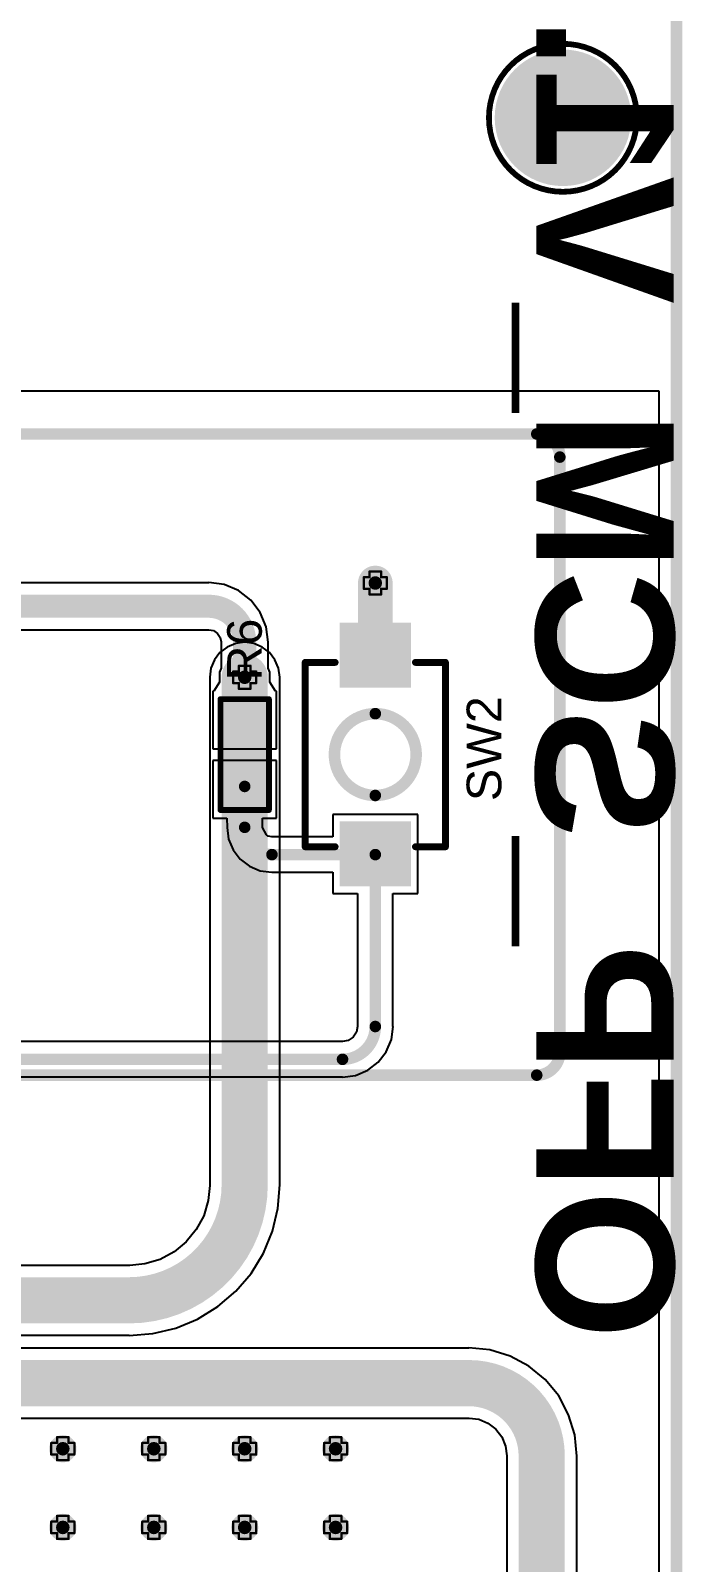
# Model space of a CAD drawing. Header units: inches. Extents: x -0.1 to 10.2, y 0 to 6.5.
# Drawn here: x 4.165 to 4.729, y 2.982 to 4.308 of the extents above; entities that cross this region are included whole.
import ezdxf

# ---------------------------------------------------------------- set-up
doc = ezdxf.new("R2010")
doc.units = ezdxf.units.IN
doc.header["$MEASUREMENT"] = 0
for name, color, linetype in [('Board Outline', 216, 'Continuous'), ('Bottom Layer', 5, 'Continuous'), ('Bottom Overlay', 54, 'Continuous'), ('Bottom Solder', 6, 'Continuous'), ('Drill Drawing', 1, 'Continuous'), ('Pad Holes', 156, 'Continuous'), ('Top Layer', 1, 'Continuous'), ('Top Overlay', 2, 'Continuous'), ('Top Paste', 8, 'Continuous'), ('Top Solder', 216, 'Continuous'), ('Via Holes', 16, 'Continuous')]:
    doc.layers.add(name, color=color, linetype=linetype)
doc.styles.add('Arial', font='', dxfattribs={"height": 0.2})
doc.styles.add('Arial_Bold', font='', dxfattribs={"height": 0.2})
doc.styles.get('Arial').set_extended_font_data('Arial')
doc.styles.get('Arial_Bold').set_extended_font_data('Arial', bold=True)

# ---------------------------------------------------------------- blocks, each defined once
blk = doc.blocks.new('TS_1088_AR02016_20')
at = {"layer": 'Top Layer'}
for points in [[(-0.1102, 0.0268), (-0.0618, 0.0268), (-0.0618, -0.0268), (-0.1102, -0.0268)], [(0.0618, 0.0268), (0.1102, 0.0268), (0.1102, -0.0268), (0.0618, -0.0268)]]:
    blk.add_hatch(color=1, dxfattribs=at).paths.add_polyline_path(points)
at = {"layer": 'Top Paste'}
for points in [[(-0.1102, 0.0268), (-0.0618, 0.0268), (-0.0618, -0.0268), (-0.1102, -0.0268)], [(0.0618, 0.0268), (0.1102, 0.0268), (0.1102, -0.0268), (0.0618, -0.0268)]]:
    blk.add_hatch(color=8, dxfattribs=at).paths.add_polyline_path(points)
at = {"layer": 'Top Solder'}
for points in [[(-0.1142, 0.0308), (-0.0578, 0.0308), (-0.0578, -0.0308), (-0.1142, -0.0308)], [(0.0578, 0.0308), (0.1142, 0.0308), (0.1142, -0.0308), (0.0578, -0.0308)]]:
    blk.add_hatch(color=216, dxfattribs=at).paths.add_polyline_path(points)
at = {"layer": 'Top Overlay', "const_width": 0.006}
for points in [[(0.0798, 0.0607), (-0.0798, 0.0607)], [(-0.0798, 0.0348), (-0.0798, 0.0607)], [(0.0798, 0.0348), (0.0798, 0.0607)], [(-0.0798, -0.0607), (-0.0798, -0.0348)], [(0.0798, -0.0607), (0.0798, -0.0348)], [(0.0798, -0.0607), (-0.0798, -0.0607)]]:
    blk.add_lwpolyline(points, dxfattribs=at)
at = {"layer": 'Top Overlay'}
for points, const_width in [([(-0.0813, 0.0607, 1), (-0.0783, 0.0607, 1)], 0.003), ([(-0.0813, 0.0607, 1), (-0.0783, 0.0607, 1)], 0.003), ([(0.0783, 0.0607, 1), (0.0813, 0.0607, 1)], 0.003), ([(0.0783, 0.0607, 1), (0.0813, 0.0607, 1)], 0.003), ([(0.0354, 0, 1), (-0.0354, 0, 1)], 0.01), ([(-0.0813, 0.0348, 1), (-0.0783, 0.0348, 1)], 0.003), ([(0.0783, 0.0348, 1), (0.0813, 0.0348, 1)], 0.003), ([(-0.0379, 0, 1), (-0.0329, 0, 1)], 0.005), ([(0.0329, 0, 1), (0.0379, 0, 1)], 0.005), ([(-0.0813, -0.0348, 1), (-0.0783, -0.0348, 1)], 0.003), ([(0.0783, -0.0348, 1), (0.0813, -0.0348, 1)], 0.003), ([(-0.0813, -0.0607, 1), (-0.0783, -0.0607, 1)], 0.003), ([(-0.0813, -0.0607, 1), (-0.0783, -0.0607, 1)], 0.003), ([(0.0783, -0.0607, 1), (0.0813, -0.0607, 1)], 0.003), ([(0.0783, -0.0607, 1), (0.0813, -0.0607, 1)], 0.003)]:
    blk.add_lwpolyline(points, format="xyb", close=True, dxfattribs=dict(at, const_width=const_width))
blk = doc.blocks.new('R___0603_41')
at = {"layer": 'Top Layer'}
for points in [[(-0.015, 0.0175), (-0.015, -0.0175), (-0.045, -0.0175), (-0.045, 0.0175)], [(0.045, 0.0175), (0.045, -0.0175), (0.015, -0.0175), (0.015, 0.0175)]]:
    blk.add_hatch(color=1, dxfattribs=at).paths.add_polyline_path(points)
at = {"layer": 'Top Paste'}
for points in [[(-0.015, 0.0175), (-0.015, -0.0175), (-0.045, -0.0175), (-0.045, 0.0175)], [(0.045, 0.0175), (0.045, -0.0175), (0.015, -0.0175), (0.015, 0.0175)]]:
    blk.add_hatch(color=8, dxfattribs=at).paths.add_polyline_path(points)
at = {"layer": 'Top Solder'}
for points in [[(-0.011, 0.0215), (-0.011, -0.0215), (-0.049, -0.0215), (-0.049, 0.0215)], [(0.049, 0.0215), (0.049, -0.0215), (0.011, -0.0215), (0.011, 0.0215)]]:
    blk.add_hatch(color=216, dxfattribs=at).paths.add_polyline_path(points)
at = {"layer": 'Top Overlay', "const_width": 0.005}
for points in [[(-0.048, 0.021), (-0.048, -0.021)], [(-0.048, 0.021), (0.048, 0.021)], [(0.048, 0.021), (0.048, -0.021)], [(-0.048, -0.021), (0.048, -0.021)]]:
    blk.add_lwpolyline(points, dxfattribs=at)
at = {"layer": 'Top Overlay', "const_width": 0.0025}
for points in [[(-0.04925, 0.021, 1), (-0.04675, 0.021, 1)], [(-0.04925, 0.021, 1), (-0.04675, 0.021, 1)], [(0.04675, 0.021, 1), (0.04925, 0.021, 1)], [(0.04675, 0.021, 1), (0.04925, 0.021, 1)], [(-0.04925, -0.021, 1), (-0.04675, -0.021, 1)], [(-0.04925, -0.021, 1), (-0.04675, -0.021, 1)], [(0.04675, -0.021, 1), (0.04925, -0.021, 1)], [(0.04675, -0.021, 1), (0.04925, -0.021, 1)]]:
    blk.add_lwpolyline(points, format="xyb", close=True, dxfattribs=at)

msp = doc.modelspace()

# ---------------------------------------------------------------- hatches: boundary and pattern name
at = {"layer": 'Bottom Layer'}
h = msp.add_hatch(color=5, dxfattribs=at)
edge = h.paths.add_edge_path()
edge.add_arc((4.4635, 3.8296), 0.0118, 0, 360)
h = msp.add_hatch(color=5, dxfattribs=at)
edge = h.paths.add_edge_path()
edge.add_arc((4.3504, 3.748), 0.0118, 0, 360)
h = msp.add_hatch(color=5, dxfattribs=at)
edge = h.paths.add_edge_path()
edge.add_arc((4.1929, 3.0802), 0.0118, 0, 360)
h = msp.add_hatch(color=5, dxfattribs=at)
edge = h.paths.add_edge_path()
edge.add_arc((4.2717, 3.0802), 0.0118, 0, 360)
h = msp.add_hatch(color=5, dxfattribs=at)
edge = h.paths.add_edge_path()
edge.add_arc((4.3504, 3.0802), 0.0118, 0, 360)
h = msp.add_hatch(color=5, dxfattribs=at)
edge = h.paths.add_edge_path()
edge.add_arc((4.4291, 3.0802), 0.0118, 0, 360)
h = msp.add_hatch(color=5, dxfattribs=at)
edge = h.paths.add_edge_path()
edge.add_arc((4.1929, 3.0121), 0.0118, 0, 360)
h = msp.add_hatch(color=5, dxfattribs=at)
edge = h.paths.add_edge_path()
edge.add_arc((4.2717, 3.0121), 0.0118, 0, 360)
h = msp.add_hatch(color=5, dxfattribs=at)
edge = h.paths.add_edge_path()
edge.add_arc((4.3504, 3.0121), 0.0118, 0, 360)
h = msp.add_hatch(color=5, dxfattribs=at)
edge = h.paths.add_edge_path()
edge.add_arc((4.4291, 3.0121), 0.0118, 0, 360)
at = {"layer": 'Bottom Solder'}
h = msp.add_hatch(color=6, dxfattribs=at)
edge = h.paths.add_edge_path()
edge.add_arc((4.626, 4.2323), 0.004, 0, 360)
at = {"layer": 'Pad Holes'}
h = msp.add_hatch(color=7, dxfattribs=at)
edge = h.paths.add_edge_path()
edge.add_arc((4.626, 4.2323), 0.0591, 0, 360)
at = {"layer": 'Top Layer'}
h = msp.add_hatch(color=1, dxfattribs=at)
edge = h.paths.add_edge_path()
edge.add_arc((4.4635, 3.8296), 0.0118, 0, 360)
h = msp.add_hatch(color=1, dxfattribs=at)
edge = h.paths.add_edge_path()
edge.add_arc((4.3504, 3.748), 0.0118, 0, 360)
h = msp.add_hatch(color=1, dxfattribs=at)
edge = h.paths.add_edge_path()
edge.add_arc((4.1929, 3.0802), 0.0118, 0, 360)
h = msp.add_hatch(color=1, dxfattribs=at)
edge = h.paths.add_edge_path()
edge.add_arc((4.2717, 3.0802), 0.0118, 0, 360)
h = msp.add_hatch(color=1, dxfattribs=at)
edge = h.paths.add_edge_path()
edge.add_arc((4.3504, 3.0802), 0.0118, 0, 360)
h = msp.add_hatch(color=1, dxfattribs=at)
edge = h.paths.add_edge_path()
edge.add_arc((4.4291, 3.0802), 0.0118, 0, 360)
h = msp.add_hatch(color=1, dxfattribs=at)
edge = h.paths.add_edge_path()
edge.add_arc((4.1929, 3.0121), 0.0118, 0, 360)
h = msp.add_hatch(color=1, dxfattribs=at)
edge = h.paths.add_edge_path()
edge.add_arc((4.2717, 3.0121), 0.0118, 0, 360)
h = msp.add_hatch(color=1, dxfattribs=at)
edge = h.paths.add_edge_path()
edge.add_arc((4.3504, 3.0121), 0.0118, 0, 360)
h = msp.add_hatch(color=1, dxfattribs=at)
edge = h.paths.add_edge_path()
edge.add_arc((4.4291, 3.0121), 0.0118, 0, 360)
at = {"layer": 'Top Solder'}
h = msp.add_hatch(color=216, dxfattribs=at)
edge = h.paths.add_edge_path()
edge.add_arc((4.626, 4.2323), 0.004, 0, 360)
at = {"layer": 'Via Holes'}
h = msp.add_hatch(color=7, dxfattribs=at)
edge = h.paths.add_edge_path()
edge.add_arc((4.4635, 3.8296), 0.00591, 0, 360)
h = msp.add_hatch(color=7, dxfattribs=at)
edge = h.paths.add_edge_path()
edge.add_arc((4.3504, 3.748), 0.00591, 0, 360)
h = msp.add_hatch(color=7, dxfattribs=at)
edge = h.paths.add_edge_path()
edge.add_arc((4.1929, 3.0802), 0.00591, 0, 360)
h = msp.add_hatch(color=7, dxfattribs=at)
edge = h.paths.add_edge_path()
edge.add_arc((4.2717, 3.0802), 0.00591, 0, 360)
h = msp.add_hatch(color=7, dxfattribs=at)
edge = h.paths.add_edge_path()
edge.add_arc((4.3504, 3.0802), 0.00591, 0, 360)
h = msp.add_hatch(color=7, dxfattribs=at)
edge = h.paths.add_edge_path()
edge.add_arc((4.4291, 3.0802), 0.00591, 0, 360)
h = msp.add_hatch(color=7, dxfattribs=at)
edge = h.paths.add_edge_path()
edge.add_arc((4.1929, 3.0121), 0.00591, 0, 360)
h = msp.add_hatch(color=7, dxfattribs=at)
edge = h.paths.add_edge_path()
edge.add_arc((4.2717, 3.0121), 0.00591, 0, 360)
h = msp.add_hatch(color=7, dxfattribs=at)
edge = h.paths.add_edge_path()
edge.add_arc((4.3504, 3.0121), 0.00591, 0, 360)
h = msp.add_hatch(color=7, dxfattribs=at)
edge = h.paths.add_edge_path()
edge.add_arc((4.4291, 3.0121), 0.00591, 0, 360)

# ---------------------------------------------------------------- linework, layer by layer
at = {"layer": 'Board Outline', "const_width": 0.01}
msp.add_lwpolyline([(4.7244, 0), (4.7244, 4.3307)], dxfattribs=at)
at = {"layer": 'Bottom Layer'}
for p, q in [((3.1739, 3.9961), (4.7091, 3.9961)), ((4.7091, 3.9961), (4.7091, 2.7444)), ((4.329, 3.7694), (4.3242, 3.7632)), ((4.3353, 3.7742), (4.329, 3.7694)), ((4.3426, 3.7773), (4.3353, 3.7742)), ((4.3504, 3.7783), (4.3426, 3.7773)), ((4.3582, 3.7773), (4.3504, 3.7783)), ((4.3655, 3.7742), (4.3582, 3.7773)), ((4.3718, 3.7694), (4.3655, 3.7742)), ((4.3766, 3.7632), (4.3718, 3.7694)), ((4.3212, 3.7559), (4.3201, 3.748)), ((4.3242, 3.7632), (4.3212, 3.7559)), ((4.3796, 3.7559), (4.3766, 3.7632)), ((4.3807, 3.748), (4.3796, 3.7559)), ((4.3201, 3.748), (4.3201, 3.3087)), ((4.3807, 3.3087), (4.3807, 3.748)), ((4.3202, 3.3082), (4.3189, 3.295)), ((4.3201, 3.3087), (4.3202, 3.3082)), ((4.3792, 3.2883), (4.3808, 3.3087)), ((4.3808, 3.3087), (4.3807, 3.3087)), ((4.3189, 3.295), (4.3149, 3.2819)), ((4.3744, 3.2684), (4.3792, 3.2883)), ((4.3149, 3.2819), (4.3085, 3.2699)), ((4.3085, 3.2699), (4.2998, 3.2593)), ((4.3666, 3.2495), (4.3744, 3.2684)), ((4.2892, 3.2506), (4.2771, 3.2441)), ((4.2998, 3.2593), (4.2892, 3.2506)), ((4.3559, 3.232), (4.3666, 3.2495)), ((4.2504, 3.2389), (2.9763, 3.2389)), ((4.2508, 3.2389), (4.2504, 3.2389)), ((4.264, 3.2402), (4.2508, 3.2389)), ((4.2771, 3.2441), (4.264, 3.2402)), ((4.3426, 3.2165), (4.3559, 3.232)), ((4.327, 3.2032), (4.3426, 3.2165)), ((4.3096, 3.1925), (4.327, 3.2032)), ((4.2708, 3.1799), (4.2907, 3.1846)), ((4.2907, 3.1846), (4.3096, 3.1925)), ((2.9763, 3.1784), (4.2504, 3.1784)), ((4.2504, 3.1783), (4.2708, 3.1799)), ((4.2504, 3.1784), (4.2504, 3.1783)), ((4.5446, 3.1673), (1.1592, 3.1673)), ((4.5628, 3.1657), (4.5446, 3.1675)), ((4.5446, 3.1675), (4.5446, 3.1673)), ((4.5803, 3.1603), (4.5628, 3.1657)), ((4.5965, 3.1517), (4.5803, 3.1603)), ((4.6107, 3.1401), (4.5965, 3.1517)), ((4.6223, 3.1259), (4.6107, 3.1401)), ((4.6309, 3.1097), (4.6223, 3.1259)), ((1.1592, 3.1067), (4.5446, 3.1067)), ((4.5446, 3.1067), (4.5447, 3.1068)), ((4.5447, 3.1068), (4.5531, 3.1057)), ((4.5531, 3.1057), (4.561, 3.1024)), ((4.6363, 3.0922), (4.6309, 3.1097)), ((4.561, 3.1024), (4.5678, 3.0972)), ((4.5678, 3.0972), (4.573, 3.0904)), ((4.573, 3.0904), (4.5763, 3.0824)), ((4.6381, 3.0739), (4.6363, 3.0922)), ((4.5763, 3.0824), (4.5774, 3.0741)), ((4.5774, 3.0741), (4.5774, 3.0739)), ((4.5774, 3.0739), (4.5774, 2.9331)), ((4.6379, 2.9331), (4.6379, 3.0739)), ((4.6379, 3.0739), (4.6381, 3.0739))]:
    msp.add_line(p, q, dxfattribs=at)
at = {"layer": 'Bottom Layer', "const_width": 0.04}
for points in [[(4.3504, 3.3087), (4.3504, 3.748)], [(4.0064, 3.2087), (4.2504, 3.2087)], [(1.1592, 3.137), (4.5446, 3.137)], [(4.6076, 2.9331), (4.6076, 3.0739)]]:
    msp.add_lwpolyline(points, dxfattribs=at)
at = {"layer": 'Bottom Layer', "const_width": 0.02}
for points in [[(4.3404, 3.748, 1), (4.3604, 3.748, 1)], [(4.3404, 3.3087, 1), (4.3604, 3.3087, 1)], [(4.3404, 3.3087, 1), (4.3604, 3.3087, 1)], [(4.2404, 3.2087, 1), (4.2604, 3.2087, 1)], [(4.2404, 3.2087, 1), (4.2604, 3.2087, 1)], [(4.5346, 3.137, 1), (4.5546, 3.137, 1)], [(4.5346, 3.137, 1), (4.5546, 3.137, 1)], [(4.5976, 3.0739, 1), (4.6176, 3.0739, 1)], [(4.5976, 3.0739, 1), (4.6176, 3.0739, 1)]]:
    msp.add_lwpolyline(points, format="xyb", close=True, dxfattribs=at)
at = {"layer": 'Bottom Layer', "const_width": 0.04}
for points in [[(4.3504, 3.3087, -0.414214), (4.2504, 3.2087)], [(4.5446, 3.137, -0.414214), (4.6076, 3.0739)]]:
    msp.add_lwpolyline(points, format="xyb", dxfattribs=at)
at = {"layer": 'Drill Drawing', "const_width": 0.002}
for points in [[(4.616, 4.2423), (4.626, 4.2373)], [(4.616, 4.2423), (4.621, 4.2323)], [(4.626, 4.2373), (4.636, 4.2423)], [(4.631, 4.2323), (4.636, 4.2423)], [(4.616, 4.2223), (4.621, 4.2323)], [(4.631, 4.2323), (4.636, 4.2223)], [(4.616, 4.2223), (4.626, 4.2273)], [(4.626, 4.2273), (4.636, 4.2223)], [(4.4535, 3.8246), (4.4535, 3.8346)], [(4.4535, 3.8346), (4.4585, 3.8346)], [(4.4585, 3.8346), (4.4585, 3.8396)], [(4.4585, 3.8396), (4.4685, 3.8396)], [(4.4685, 3.8346), (4.4685, 3.8396)], [(4.4685, 3.8346), (4.4735, 3.8346)], [(4.4735, 3.8246), (4.4735, 3.8346)], [(4.4535, 3.8246), (4.4585, 3.8246)], [(4.4585, 3.8196), (4.4585, 3.8246)], [(4.4585, 3.8196), (4.4685, 3.8196)], [(4.4685, 3.8246), (4.4735, 3.8246)], [(4.4685, 3.8196), (4.4685, 3.8246)], [(4.3404, 3.743), (4.3404, 3.753)], [(4.3404, 3.753), (4.3454, 3.753)], [(4.3454, 3.753), (4.3454, 3.758)], [(4.3454, 3.758), (4.3554, 3.758)], [(4.3554, 3.753), (4.3554, 3.758)], [(4.3554, 3.753), (4.3604, 3.753)], [(4.3604, 3.743), (4.3604, 3.753)], [(4.3404, 3.743), (4.3454, 3.743)], [(4.3454, 3.738), (4.3454, 3.743)], [(4.3554, 3.743), (4.3604, 3.743)], [(4.3554, 3.738), (4.3554, 3.743)], [(4.3454, 3.738), (4.3554, 3.738)], [(4.1879, 3.0852), (4.1879, 3.0902)], [(4.1879, 3.0902), (4.1979, 3.0902)], [(4.1979, 3.0852), (4.1979, 3.0902)], [(4.2667, 3.0852), (4.2667, 3.0902)], [(4.2667, 3.0902), (4.2767, 3.0902)], [(4.2767, 3.0852), (4.2767, 3.0902)], [(4.3454, 3.0852), (4.3454, 3.0902)], [(4.3454, 3.0902), (4.3554, 3.0902)], [(4.3554, 3.0852), (4.3554, 3.0902)], [(4.4241, 3.0852), (4.4241, 3.0902)], [(4.4241, 3.0902), (4.4341, 3.0902)], [(4.4341, 3.0852), (4.4341, 3.0902)], [(4.1829, 3.0752), (4.1829, 3.0852)], [(4.1829, 3.0852), (4.1879, 3.0852)], [(4.1829, 3.0752), (4.1879, 3.0752)], [(4.1879, 3.0702), (4.1879, 3.0752)], [(4.1979, 3.0852), (4.2029, 3.0852)], [(4.1979, 3.0752), (4.2029, 3.0752)], [(4.1979, 3.0702), (4.1979, 3.0752)], [(4.2029, 3.0752), (4.2029, 3.0852)], [(4.2617, 3.0752), (4.2617, 3.0852)], [(4.2617, 3.0852), (4.2667, 3.0852)], [(4.2617, 3.0752), (4.2667, 3.0752)], [(4.2667, 3.0702), (4.2667, 3.0752)], [(4.2767, 3.0852), (4.2817, 3.0852)], [(4.2767, 3.0752), (4.2817, 3.0752)], [(4.2767, 3.0702), (4.2767, 3.0752)], [(4.2817, 3.0752), (4.2817, 3.0852)], [(4.3404, 3.0752), (4.3404, 3.0852)], [(4.3404, 3.0852), (4.3454, 3.0852)], [(4.3404, 3.0752), (4.3454, 3.0752)], [(4.3454, 3.0702), (4.3454, 3.0752)], [(4.3554, 3.0852), (4.3604, 3.0852)], [(4.3554, 3.0752), (4.3604, 3.0752)], [(4.3554, 3.0702), (4.3554, 3.0752)], [(4.3604, 3.0752), (4.3604, 3.0852)], [(4.4191, 3.0752), (4.4191, 3.0852)], [(4.4191, 3.0852), (4.4241, 3.0852)], [(4.4191, 3.0752), (4.4241, 3.0752)], [(4.4241, 3.0702), (4.4241, 3.0752)], [(4.4341, 3.0852), (4.4391, 3.0852)], [(4.4341, 3.0752), (4.4391, 3.0752)], [(4.4341, 3.0702), (4.4341, 3.0752)], [(4.4391, 3.0752), (4.4391, 3.0852)], [(4.1879, 3.0702), (4.1979, 3.0702)], [(4.2667, 3.0702), (4.2767, 3.0702)], [(4.3454, 3.0702), (4.3554, 3.0702)], [(4.4241, 3.0702), (4.4341, 3.0702)], [(4.1879, 3.0171), (4.1879, 3.0221)], [(4.1879, 3.0221), (4.1979, 3.0221)], [(4.1979, 3.0171), (4.1979, 3.0221)], [(4.2667, 3.0171), (4.2667, 3.0221)], [(4.2667, 3.0221), (4.2767, 3.0221)], [(4.2767, 3.0171), (4.2767, 3.0221)], [(4.3454, 3.0171), (4.3454, 3.0221)], [(4.3454, 3.0221), (4.3554, 3.0221)], [(4.3554, 3.0171), (4.3554, 3.0221)], [(4.4241, 3.0171), (4.4241, 3.0221)], [(4.4241, 3.0221), (4.4341, 3.0221)], [(4.4341, 3.0171), (4.4341, 3.0221)], [(4.1829, 3.0071), (4.1829, 3.0171)], [(4.1829, 3.0171), (4.1879, 3.0171)], [(4.1979, 3.0171), (4.2029, 3.0171)], [(4.2029, 3.0071), (4.2029, 3.0171)], [(4.2617, 3.0071), (4.2617, 3.0171)], [(4.2617, 3.0171), (4.2667, 3.0171)], [(4.2767, 3.0171), (4.2817, 3.0171)], [(4.2817, 3.0071), (4.2817, 3.0171)], [(4.3404, 3.0071), (4.3404, 3.0171)], [(4.3404, 3.0171), (4.3454, 3.0171)], [(4.3554, 3.0171), (4.3604, 3.0171)], [(4.3604, 3.0071), (4.3604, 3.0171)], [(4.4191, 3.0071), (4.4191, 3.0171)], [(4.4191, 3.0171), (4.4241, 3.0171)], [(4.4341, 3.0171), (4.4391, 3.0171)], [(4.4391, 3.0071), (4.4391, 3.0171)], [(4.1829, 3.0071), (4.1879, 3.0071)], [(4.1879, 3.0021), (4.1879, 3.0071)], [(4.1879, 3.0021), (4.1979, 3.0021)], [(4.1979, 3.0071), (4.2029, 3.0071)], [(4.1979, 3.0021), (4.1979, 3.0071)], [(4.2617, 3.0071), (4.2667, 3.0071)], [(4.2667, 3.0021), (4.2667, 3.0071)], [(4.2667, 3.0021), (4.2767, 3.0021)], [(4.2767, 3.0071), (4.2817, 3.0071)], [(4.2767, 3.0021), (4.2767, 3.0071)], [(4.3404, 3.0071), (4.3454, 3.0071)], [(4.3454, 3.0021), (4.3454, 3.0071)], [(4.3454, 3.0021), (4.3554, 3.0021)], [(4.3554, 3.0071), (4.3604, 3.0071)], [(4.3554, 3.0021), (4.3554, 3.0071)], [(4.4191, 3.0071), (4.4241, 3.0071)], [(4.4241, 3.0021), (4.4241, 3.0071)], [(4.4241, 3.0021), (4.4341, 3.0021)], [(4.4341, 3.0071), (4.4391, 3.0071)], [(4.4341, 3.0021), (4.4341, 3.0071)]]:
    msp.add_lwpolyline(points, dxfattribs=at)
at = {"layer": 'Drill Drawing', "const_width": 0.001}
for points in [[(4.6155, 4.2423, 1), (4.6165, 4.2423, 1)], [(4.6155, 4.2423, 1), (4.6165, 4.2423, 1)], [(4.6355, 4.2423, 1), (4.6365, 4.2423, 1)], [(4.6355, 4.2423, 1), (4.6365, 4.2423, 1)], [(4.6205, 4.2323, 1), (4.6215, 4.2323, 1)], [(4.6205, 4.2323, 1), (4.6215, 4.2323, 1)], [(4.6255, 4.2373, 1), (4.6265, 4.2373, 1)], [(4.6255, 4.2373, 1), (4.6265, 4.2373, 1)], [(4.6305, 4.2323, 1), (4.6315, 4.2323, 1)], [(4.6305, 4.2323, 1), (4.6315, 4.2323, 1)], [(4.6155, 4.2223, 1), (4.6165, 4.2223, 1)], [(4.6155, 4.2223, 1), (4.6165, 4.2223, 1)], [(4.6255, 4.2273, 1), (4.6265, 4.2273, 1)], [(4.6255, 4.2273, 1), (4.6265, 4.2273, 1)], [(4.6355, 4.2223, 1), (4.6365, 4.2223, 1)], [(4.6355, 4.2223, 1), (4.6365, 4.2223, 1)], [(4.453, 3.8346, 1), (4.454, 3.8346, 1)], [(4.453, 3.8346, 1), (4.454, 3.8346, 1)], [(4.458, 3.8396, 1), (4.459, 3.8396, 1)], [(4.458, 3.8396, 1), (4.459, 3.8396, 1)], [(4.458, 3.8346, 1), (4.459, 3.8346, 1)], [(4.458, 3.8346, 1), (4.459, 3.8346, 1)], [(4.468, 3.8396, 1), (4.469, 3.8396, 1)], [(4.468, 3.8396, 1), (4.469, 3.8396, 1)], [(4.468, 3.8346, 1), (4.469, 3.8346, 1)], [(4.468, 3.8346, 1), (4.469, 3.8346, 1)], [(4.473, 3.8346, 1), (4.474, 3.8346, 1)], [(4.473, 3.8346, 1), (4.474, 3.8346, 1)], [(4.453, 3.8246, 1), (4.454, 3.8246, 1)], [(4.453, 3.8246, 1), (4.454, 3.8246, 1)], [(4.458, 3.8246, 1), (4.459, 3.8246, 1)], [(4.458, 3.8246, 1), (4.459, 3.8246, 1)], [(4.458, 3.8196, 1), (4.459, 3.8196, 1)], [(4.458, 3.8196, 1), (4.459, 3.8196, 1)], [(4.468, 3.8246, 1), (4.469, 3.8246, 1)], [(4.468, 3.8246, 1), (4.469, 3.8246, 1)], [(4.468, 3.8196, 1), (4.469, 3.8196, 1)], [(4.468, 3.8196, 1), (4.469, 3.8196, 1)], [(4.473, 3.8246, 1), (4.474, 3.8246, 1)], [(4.473, 3.8246, 1), (4.474, 3.8246, 1)], [(4.3399, 3.753, 1), (4.3409, 3.753, 1)], [(4.3399, 3.753, 1), (4.3409, 3.753, 1)], [(4.3449, 3.758, 1), (4.3459, 3.758, 1)], [(4.3449, 3.758, 1), (4.3459, 3.758, 1)], [(4.3449, 3.753, 1), (4.3459, 3.753, 1)], [(4.3449, 3.753, 1), (4.3459, 3.753, 1)], [(4.3549, 3.758, 1), (4.3559, 3.758, 1)], [(4.3549, 3.758, 1), (4.3559, 3.758, 1)], [(4.3549, 3.753, 1), (4.3559, 3.753, 1)], [(4.3549, 3.753, 1), (4.3559, 3.753, 1)], [(4.3599, 3.753, 1), (4.3609, 3.753, 1)], [(4.3599, 3.753, 1), (4.3609, 3.753, 1)], [(4.3399, 3.743, 1), (4.3409, 3.743, 1)], [(4.3399, 3.743, 1), (4.3409, 3.743, 1)], [(4.3449, 3.743, 1), (4.3459, 3.743, 1)], [(4.3449, 3.743, 1), (4.3459, 3.743, 1)], [(4.3549, 3.743, 1), (4.3559, 3.743, 1)], [(4.3549, 3.743, 1), (4.3559, 3.743, 1)], [(4.3599, 3.743, 1), (4.3609, 3.743, 1)], [(4.3599, 3.743, 1), (4.3609, 3.743, 1)], [(4.3449, 3.738, 1), (4.3459, 3.738, 1)], [(4.3449, 3.738, 1), (4.3459, 3.738, 1)], [(4.3549, 3.738, 1), (4.3559, 3.738, 1)], [(4.3549, 3.738, 1), (4.3559, 3.738, 1)], [(4.1874, 3.0902, 1), (4.1884, 3.0902, 1)], [(4.1874, 3.0902, 1), (4.1884, 3.0902, 1)], [(4.1974, 3.0902, 1), (4.1984, 3.0902, 1)], [(4.1974, 3.0902, 1), (4.1984, 3.0902, 1)], [(4.2662, 3.0902, 1), (4.2672, 3.0902, 1)], [(4.2662, 3.0902, 1), (4.2672, 3.0902, 1)], [(4.2762, 3.0902, 1), (4.2772, 3.0902, 1)], [(4.2762, 3.0902, 1), (4.2772, 3.0902, 1)], [(4.3449, 3.0902, 1), (4.3459, 3.0902, 1)], [(4.3449, 3.0902, 1), (4.3459, 3.0902, 1)], [(4.3549, 3.0902, 1), (4.3559, 3.0902, 1)], [(4.3549, 3.0902, 1), (4.3559, 3.0902, 1)], [(4.4236, 3.0902, 1), (4.4246, 3.0902, 1)], [(4.4236, 3.0902, 1), (4.4246, 3.0902, 1)], [(4.4336, 3.0902, 1), (4.4346, 3.0902, 1)], [(4.4336, 3.0902, 1), (4.4346, 3.0902, 1)], [(4.1824, 3.0852, 1), (4.1834, 3.0852, 1)], [(4.1824, 3.0852, 1), (4.1834, 3.0852, 1)], [(4.1824, 3.0752, 1), (4.1834, 3.0752, 1)], [(4.1824, 3.0752, 1), (4.1834, 3.0752, 1)], [(4.1874, 3.0852, 1), (4.1884, 3.0852, 1)], [(4.1874, 3.0852, 1), (4.1884, 3.0852, 1)], [(4.1874, 3.0752, 1), (4.1884, 3.0752, 1)], [(4.1874, 3.0752, 1), (4.1884, 3.0752, 1)], [(4.1974, 3.0852, 1), (4.1984, 3.0852, 1)], [(4.1974, 3.0852, 1), (4.1984, 3.0852, 1)], [(4.1974, 3.0752, 1), (4.1984, 3.0752, 1)], [(4.1974, 3.0752, 1), (4.1984, 3.0752, 1)], [(4.2024, 3.0852, 1), (4.2034, 3.0852, 1)], [(4.2024, 3.0852, 1), (4.2034, 3.0852, 1)], [(4.2024, 3.0752, 1), (4.2034, 3.0752, 1)], [(4.2024, 3.0752, 1), (4.2034, 3.0752, 1)], [(4.2612, 3.0852, 1), (4.2622, 3.0852, 1)], [(4.2612, 3.0852, 1), (4.2622, 3.0852, 1)], [(4.2612, 3.0752, 1), (4.2622, 3.0752, 1)], [(4.2612, 3.0752, 1), (4.2622, 3.0752, 1)], [(4.2662, 3.0852, 1), (4.2672, 3.0852, 1)], [(4.2662, 3.0852, 1), (4.2672, 3.0852, 1)], [(4.2662, 3.0752, 1), (4.2672, 3.0752, 1)], [(4.2662, 3.0752, 1), (4.2672, 3.0752, 1)], [(4.2762, 3.0852, 1), (4.2772, 3.0852, 1)], [(4.2762, 3.0852, 1), (4.2772, 3.0852, 1)], [(4.2762, 3.0752, 1), (4.2772, 3.0752, 1)], [(4.2762, 3.0752, 1), (4.2772, 3.0752, 1)], [(4.2812, 3.0852, 1), (4.2822, 3.0852, 1)], [(4.2812, 3.0852, 1), (4.2822, 3.0852, 1)], [(4.2812, 3.0752, 1), (4.2822, 3.0752, 1)], [(4.2812, 3.0752, 1), (4.2822, 3.0752, 1)], [(4.3399, 3.0852, 1), (4.3409, 3.0852, 1)], [(4.3399, 3.0852, 1), (4.3409, 3.0852, 1)], [(4.3399, 3.0752, 1), (4.3409, 3.0752, 1)], [(4.3399, 3.0752, 1), (4.3409, 3.0752, 1)], [(4.3449, 3.0852, 1), (4.3459, 3.0852, 1)], [(4.3449, 3.0852, 1), (4.3459, 3.0852, 1)], [(4.3449, 3.0752, 1), (4.3459, 3.0752, 1)], [(4.3449, 3.0752, 1), (4.3459, 3.0752, 1)], [(4.3549, 3.0852, 1), (4.3559, 3.0852, 1)], [(4.3549, 3.0852, 1), (4.3559, 3.0852, 1)], [(4.3549, 3.0752, 1), (4.3559, 3.0752, 1)], [(4.3549, 3.0752, 1), (4.3559, 3.0752, 1)], [(4.3599, 3.0852, 1), (4.3609, 3.0852, 1)], [(4.3599, 3.0852, 1), (4.3609, 3.0852, 1)], [(4.3599, 3.0752, 1), (4.3609, 3.0752, 1)], [(4.3599, 3.0752, 1), (4.3609, 3.0752, 1)], [(4.4186, 3.0852, 1), (4.4196, 3.0852, 1)], [(4.4186, 3.0852, 1), (4.4196, 3.0852, 1)], [(4.4186, 3.0752, 1), (4.4196, 3.0752, 1)], [(4.4186, 3.0752, 1), (4.4196, 3.0752, 1)], [(4.4236, 3.0852, 1), (4.4246, 3.0852, 1)], [(4.4236, 3.0852, 1), (4.4246, 3.0852, 1)], [(4.4236, 3.0752, 1), (4.4246, 3.0752, 1)], [(4.4236, 3.0752, 1), (4.4246, 3.0752, 1)], [(4.4336, 3.0852, 1), (4.4346, 3.0852, 1)], [(4.4336, 3.0852, 1), (4.4346, 3.0852, 1)], [(4.4336, 3.0752, 1), (4.4346, 3.0752, 1)], [(4.4336, 3.0752, 1), (4.4346, 3.0752, 1)], [(4.4386, 3.0852, 1), (4.4396, 3.0852, 1)], [(4.4386, 3.0852, 1), (4.4396, 3.0852, 1)], [(4.4386, 3.0752, 1), (4.4396, 3.0752, 1)], [(4.4386, 3.0752, 1), (4.4396, 3.0752, 1)], [(4.1874, 3.0702, 1), (4.1884, 3.0702, 1)], [(4.1874, 3.0702, 1), (4.1884, 3.0702, 1)], [(4.1974, 3.0702, 1), (4.1984, 3.0702, 1)], [(4.1974, 3.0702, 1), (4.1984, 3.0702, 1)], [(4.2662, 3.0702, 1), (4.2672, 3.0702, 1)], [(4.2662, 3.0702, 1), (4.2672, 3.0702, 1)], [(4.2762, 3.0702, 1), (4.2772, 3.0702, 1)], [(4.2762, 3.0702, 1), (4.2772, 3.0702, 1)], [(4.3449, 3.0702, 1), (4.3459, 3.0702, 1)], [(4.3449, 3.0702, 1), (4.3459, 3.0702, 1)], [(4.3549, 3.0702, 1), (4.3559, 3.0702, 1)], [(4.3549, 3.0702, 1), (4.3559, 3.0702, 1)], [(4.4236, 3.0702, 1), (4.4246, 3.0702, 1)], [(4.4236, 3.0702, 1), (4.4246, 3.0702, 1)], [(4.4336, 3.0702, 1), (4.4346, 3.0702, 1)], [(4.4336, 3.0702, 1), (4.4346, 3.0702, 1)], [(4.1874, 3.0221, 1), (4.1884, 3.0221, 1)], [(4.1874, 3.0221, 1), (4.1884, 3.0221, 1)], [(4.1974, 3.0221, 1), (4.1984, 3.0221, 1)], [(4.1974, 3.0221, 1), (4.1984, 3.0221, 1)], [(4.2662, 3.0221, 1), (4.2672, 3.0221, 1)], [(4.2662, 3.0221, 1), (4.2672, 3.0221, 1)], [(4.2762, 3.0221, 1), (4.2772, 3.0221, 1)], [(4.2762, 3.0221, 1), (4.2772, 3.0221, 1)], [(4.3449, 3.0221, 1), (4.3459, 3.0221, 1)], [(4.3449, 3.0221, 1), (4.3459, 3.0221, 1)], [(4.3549, 3.0221, 1), (4.3559, 3.0221, 1)], [(4.3549, 3.0221, 1), (4.3559, 3.0221, 1)], [(4.4236, 3.0221, 1), (4.4246, 3.0221, 1)], [(4.4236, 3.0221, 1), (4.4246, 3.0221, 1)], [(4.4336, 3.0221, 1), (4.4346, 3.0221, 1)], [(4.4336, 3.0221, 1), (4.4346, 3.0221, 1)], [(4.1824, 3.0171, 1), (4.1834, 3.0171, 1)], [(4.1824, 3.0171, 1), (4.1834, 3.0171, 1)], [(4.1874, 3.0171, 1), (4.1884, 3.0171, 1)], [(4.1874, 3.0171, 1), (4.1884, 3.0171, 1)], [(4.1974, 3.0171, 1), (4.1984, 3.0171, 1)], [(4.1974, 3.0171, 1), (4.1984, 3.0171, 1)], [(4.2024, 3.0171, 1), (4.2034, 3.0171, 1)], [(4.2024, 3.0171, 1), (4.2034, 3.0171, 1)], [(4.2612, 3.0171, 1), (4.2622, 3.0171, 1)], [(4.2612, 3.0171, 1), (4.2622, 3.0171, 1)], [(4.2662, 3.0171, 1), (4.2672, 3.0171, 1)], [(4.2662, 3.0171, 1), (4.2672, 3.0171, 1)], [(4.2762, 3.0171, 1), (4.2772, 3.0171, 1)], [(4.2762, 3.0171, 1), (4.2772, 3.0171, 1)], [(4.2812, 3.0171, 1), (4.2822, 3.0171, 1)], [(4.2812, 3.0171, 1), (4.2822, 3.0171, 1)], [(4.3399, 3.0171, 1), (4.3409, 3.0171, 1)], [(4.3399, 3.0171, 1), (4.3409, 3.0171, 1)], [(4.3449, 3.0171, 1), (4.3459, 3.0171, 1)], [(4.3449, 3.0171, 1), (4.3459, 3.0171, 1)], [(4.3549, 3.0171, 1), (4.3559, 3.0171, 1)], [(4.3549, 3.0171, 1), (4.3559, 3.0171, 1)], [(4.3599, 3.0171, 1), (4.3609, 3.0171, 1)], [(4.3599, 3.0171, 1), (4.3609, 3.0171, 1)], [(4.4186, 3.0171, 1), (4.4196, 3.0171, 1)], [(4.4186, 3.0171, 1), (4.4196, 3.0171, 1)], [(4.4236, 3.0171, 1), (4.4246, 3.0171, 1)], [(4.4236, 3.0171, 1), (4.4246, 3.0171, 1)], [(4.4336, 3.0171, 1), (4.4346, 3.0171, 1)], [(4.4336, 3.0171, 1), (4.4346, 3.0171, 1)], [(4.4386, 3.0171, 1), (4.4396, 3.0171, 1)], [(4.4386, 3.0171, 1), (4.4396, 3.0171, 1)], [(4.1824, 3.0071, 1), (4.1834, 3.0071, 1)], [(4.1824, 3.0071, 1), (4.1834, 3.0071, 1)], [(4.1874, 3.0071, 1), (4.1884, 3.0071, 1)], [(4.1874, 3.0071, 1), (4.1884, 3.0071, 1)], [(4.1874, 3.0021, 1), (4.1884, 3.0021, 1)], [(4.1874, 3.0021, 1), (4.1884, 3.0021, 1)], [(4.1974, 3.0071, 1), (4.1984, 3.0071, 1)], [(4.1974, 3.0071, 1), (4.1984, 3.0071, 1)], [(4.1974, 3.0021, 1), (4.1984, 3.0021, 1)], [(4.1974, 3.0021, 1), (4.1984, 3.0021, 1)], [(4.2024, 3.0071, 1), (4.2034, 3.0071, 1)], [(4.2024, 3.0071, 1), (4.2034, 3.0071, 1)], [(4.2612, 3.0071, 1), (4.2622, 3.0071, 1)], [(4.2612, 3.0071, 1), (4.2622, 3.0071, 1)], [(4.2662, 3.0071, 1), (4.2672, 3.0071, 1)], [(4.2662, 3.0071, 1), (4.2672, 3.0071, 1)], [(4.2662, 3.0021, 1), (4.2672, 3.0021, 1)], [(4.2662, 3.0021, 1), (4.2672, 3.0021, 1)], [(4.2762, 3.0071, 1), (4.2772, 3.0071, 1)], [(4.2762, 3.0071, 1), (4.2772, 3.0071, 1)], [(4.2762, 3.0021, 1), (4.2772, 3.0021, 1)], [(4.2762, 3.0021, 1), (4.2772, 3.0021, 1)], [(4.2812, 3.0071, 1), (4.2822, 3.0071, 1)], [(4.2812, 3.0071, 1), (4.2822, 3.0071, 1)], [(4.3399, 3.0071, 1), (4.3409, 3.0071, 1)], [(4.3399, 3.0071, 1), (4.3409, 3.0071, 1)], [(4.3449, 3.0071, 1), (4.3459, 3.0071, 1)], [(4.3449, 3.0071, 1), (4.3459, 3.0071, 1)], [(4.3449, 3.0021, 1), (4.3459, 3.0021, 1)], [(4.3449, 3.0021, 1), (4.3459, 3.0021, 1)], [(4.3549, 3.0071, 1), (4.3559, 3.0071, 1)], [(4.3549, 3.0071, 1), (4.3559, 3.0071, 1)], [(4.3549, 3.0021, 1), (4.3559, 3.0021, 1)], [(4.3549, 3.0021, 1), (4.3559, 3.0021, 1)], [(4.3599, 3.0071, 1), (4.3609, 3.0071, 1)], [(4.3599, 3.0071, 1), (4.3609, 3.0071, 1)], [(4.4186, 3.0071, 1), (4.4196, 3.0071, 1)], [(4.4186, 3.0071, 1), (4.4196, 3.0071, 1)], [(4.4236, 3.0071, 1), (4.4246, 3.0071, 1)], [(4.4236, 3.0071, 1), (4.4246, 3.0071, 1)], [(4.4236, 3.0021, 1), (4.4246, 3.0021, 1)], [(4.4236, 3.0021, 1), (4.4246, 3.0021, 1)], [(4.4336, 3.0071, 1), (4.4346, 3.0071, 1)], [(4.4336, 3.0071, 1), (4.4346, 3.0071, 1)], [(4.4336, 3.0021, 1), (4.4346, 3.0021, 1)], [(4.4336, 3.0021, 1), (4.4346, 3.0021, 1)], [(4.4386, 3.0071, 1), (4.4396, 3.0071, 1)], [(4.4386, 3.0071, 1), (4.4396, 3.0071, 1)]]:
    msp.add_lwpolyline(points, format="xyb", close=True, dxfattribs=at)
at = {"layer": 'Top Layer'}
for p, q in [((3.1739, 3.9961), (4.7091, 3.9961)), ((4.7091, 3.9961), (4.7091, 2.7444)), ((4.3192, 3.8299), (4.1023, 3.8299)), ((4.3326, 3.8282), (4.3192, 3.83)), ((4.3192, 3.83), (4.3192, 3.8299)), ((4.345, 3.8231), (4.3326, 3.8282)), ((4.3557, 3.8148), (4.345, 3.8231)), ((4.3639, 3.8041), (4.3557, 3.8148)), ((4.3691, 3.7917), (4.3639, 3.8041)), ((4.1023, 3.7891), (4.3192, 3.7891)), ((4.3192, 3.7891), (4.3194, 3.7892)), ((4.3194, 3.7892), (4.3234, 3.7884)), ((4.3234, 3.7884), (4.3269, 3.786)), ((4.3269, 3.786), (4.3293, 3.7825)), ((4.3293, 3.7825), (4.3301, 3.7786)), ((4.3708, 3.7783), (4.3691, 3.7917)), ((4.3301, 3.7786), (4.33, 3.7783)), ((4.33, 3.7783), (4.33, 3.7558)), ((4.3708, 3.7703), (4.3708, 3.7783)), ((4.3708, 3.7783), (4.3708, 3.7783)), ((4.3708, 3.7558), (4.3708, 3.7703)), ((4.33, 3.7558), (4.3286, 3.7524)), ((4.3286, 3.7524), (4.3286, 3.7437)), ((4.3722, 3.7524), (4.3708, 3.7558)), ((4.3722, 3.7437), (4.3722, 3.7524)), ((4.3286, 3.7437), (4.3237, 3.7361)), ((4.3771, 3.7361), (4.3722, 3.7437)), ((4.3237, 3.7361), (4.3229, 3.7361)), ((4.3229, 3.7361), (4.3229, 3.6861)), ((4.3779, 3.7361), (4.3771, 3.7361)), ((4.3779, 3.6861), (4.3779, 3.7361)), ((4.3229, 3.6861), (4.3779, 3.6861)), ((4.3779, 3.6761), (4.3229, 3.6761)), ((4.3229, 3.6761), (4.3229, 3.6261)), ((4.3779, 3.6261), (4.3779, 3.6761)), ((4.3229, 3.6261), (4.335, 3.6261)), ((4.335, 3.6261), (4.3351, 3.6181)), ((4.3657, 3.6181), (4.3658, 3.6261)), ((4.3658, 3.6261), (4.3779, 3.6261)), ((4.5003, 3.6293), (4.4267, 3.6293)), ((4.4267, 3.6293), (4.4267, 3.6098)), ((4.5003, 3.5609), (4.5003, 3.6293)), ((4.3351, 3.6181), (4.3351, 3.6181)), ((4.3351, 3.6181), (4.3364, 3.608)), ((4.3364, 3.608), (4.3403, 3.5986)), ((4.3692, 3.6116), (4.3657, 3.6181)), ((4.3657, 3.6181), (4.3657, 3.6181)), ((4.3708, 3.6105), (4.3692, 3.6116)), ((4.374, 3.6098), (4.3708, 3.6105)), ((4.4267, 3.6098), (4.374, 3.6098)), ((4.374, 3.6098), (4.374, 3.6098)), ((4.3403, 3.5986), (4.3465, 3.5906)), ((4.3465, 3.5906), (4.3545, 3.5844)), ((4.3545, 3.5844), (4.3639, 3.5805)), ((4.3639, 3.5805), (4.374, 3.5792)), ((4.374, 3.5792), (4.374, 3.5792)), ((4.374, 3.5792), (4.374, 3.5792)), ((4.374, 3.5792), (4.4267, 3.5792)), ((4.4267, 3.5792), (4.4267, 3.5609)), ((4.4267, 3.5609), (4.4482, 3.5609)), ((4.4482, 3.5609), (4.4482, 3.4457)), ((4.4788, 3.4457), (4.4788, 3.5609)), ((4.4788, 3.5609), (4.5003, 3.5609)), ((4.4444, 3.4364), (4.4401, 3.4336)), ((4.4473, 3.4407), (4.4444, 3.4364)), ((4.4482, 3.4456), (4.4473, 3.4407)), ((4.4482, 3.4457), (4.4482, 3.4456)), ((4.473, 3.4238), (4.4774, 3.4344)), ((4.4774, 3.4344), (4.4789, 3.4457)), ((4.4789, 3.4457), (4.4788, 3.4457)), ((4.4351, 3.4326), (3.3287, 3.4326)), ((4.4352, 3.4326), (4.4351, 3.4326)), ((4.4401, 3.4336), (4.4352, 3.4326)), ((4.4661, 3.4148), (4.473, 3.4238)), ((4.4464, 3.4034), (4.457, 3.4078)), ((4.457, 3.4078), (4.4661, 3.4148)), ((3.3226, 3.402), (4.4351, 3.402)), ((4.4351, 3.4019), (4.4464, 3.4034)), ((4.4351, 3.402), (4.4351, 3.4019))]:
    msp.add_line(p, q, dxfattribs=at)
for points, const_width in [([(4.4635, 3.7677), (4.4635, 3.8296)], 0.03), ([(4.0748, 3.8095), (4.3192, 3.8095)], 0.02), ([(4.3504, 3.7783), (4.3504, 3.7783)], 0.02), ([(4.3504, 3.7783), (4.3504, 3.748)], 0.02), ([(4.3504, 3.7111), (4.3504, 3.748)], 0.02), ([(4.3504, 3.6181), (4.3504, 3.6535)], 0.01), ([(4.374, 3.5945), (4.4635, 3.5945)], 0.01), ([(4.4635, 3.4457), (4.4635, 3.5945)], 0.01), ([(3.3071, 3.4173), (4.4351, 3.4173)], 0.01)]:
    msp.add_lwpolyline(points, dxfattribs=dict(at, const_width=const_width))
for points, const_width in [([(4.456, 3.8296, 1), (4.471, 3.8296, 1)], 0.015), ([(4.3142, 3.8095, 1), (4.3242, 3.8095, 1)], 0.01), ([(4.3142, 3.8095, 1), (4.3242, 3.8095, 1)], 0.01), ([(4.3454, 3.7783, 1), (4.3554, 3.7783, 1)], 0.01), ([(4.3454, 3.7783, 1), (4.3554, 3.7783, 1)], 0.01), ([(4.3454, 3.7783, 1), (4.3554, 3.7783, 1)], 0.01), ([(4.3454, 3.7783, 1), (4.3554, 3.7783, 1)], 0.01), ([(4.456, 3.7677, 1), (4.471, 3.7677, 1)], 0.015), ([(4.3454, 3.748, 1), (4.3554, 3.748, 1)], 0.01), ([(4.3454, 3.748, 1), (4.3554, 3.748, 1)], 0.01), ([(4.3454, 3.7111, 1), (4.3554, 3.7111, 1)], 0.01), ([(4.3479, 3.6535, 1), (4.3529, 3.6535, 1)], 0.005), ([(4.3479, 3.6181, 1), (4.3529, 3.6181, 1)], 0.005), ([(4.3479, 3.6181, 1), (4.3529, 3.6181, 1)], 0.005), ([(4.3715, 3.5945, 1), (4.3765, 3.5945, 1)], 0.005), ([(4.3715, 3.5945, 1), (4.3765, 3.5945, 1)], 0.005), ([(4.461, 3.5945, 1), (4.466, 3.5945, 1)], 0.005), ([(4.461, 3.5945, 1), (4.466, 3.5945, 1)], 0.005), ([(4.461, 3.4457, 1), (4.466, 3.4457, 1)], 0.005), ([(4.461, 3.4457, 1), (4.466, 3.4457, 1)], 0.005), ([(4.4326, 3.4173, 1), (4.4376, 3.4173, 1)], 0.005), ([(4.4326, 3.4173, 1), (4.4376, 3.4173, 1)], 0.005)]:
    msp.add_lwpolyline(points, format="xyb", close=True, dxfattribs=dict(at, const_width=const_width))
for points, const_width in [([(4.3192, 3.8095, -0.414212), (4.3504, 3.7783)], 0.02), ([(4.374, 3.5945, -0.414214), (4.3504, 3.6181)], 0.01), ([(4.4635, 3.4457, -0.414214), (4.4351, 3.4173)], 0.01)]:
    msp.add_lwpolyline(points, format="xyb", dxfattribs=dict(at, const_width=const_width))
at = {"layer": 'Top Overlay'}
for points, const_width in [([(4.69, 4.2323, 1), (4.5619, 4.2323, 1)], 0.005), ([(4.5607, 4.2323, 1), (4.5632, 4.2323, 1)], 0.0025), ([(4.6888, 4.2323, 1), (4.6913, 4.2323, 1)], 0.0025), ([(4.6008, 3.9586, 1), (4.6058, 3.9586, 1)], 0.005), ([(4.6008, 3.9586, 1), (4.6058, 3.9586, 1)], 0.005), ([(4.6208, 3.9386, 1), (4.6258, 3.9386, 1)], 0.005), ([(4.6208, 3.9386, 1), (4.6258, 3.9386, 1)], 0.005), ([(4.6208, 3.4236, 1), (4.6258, 3.4236, 1)], 0.005), ([(4.6208, 3.4236, 1), (4.6258, 3.4236, 1)], 0.005), ([(4.6008, 3.4036, 1), (4.6058, 3.4036, 1)], 0.005), ([(4.6008, 3.4036, 1), (4.6058, 3.4036, 1)], 0.005)]:
    msp.add_lwpolyline(points, format="xyb", close=True, dxfattribs=dict(at, const_width=const_width))
at = {"layer": 'Top Overlay', "const_width": 0.01}
for points in [[(3.1673, 3.9586), (4.6033, 3.9586)], [(4.6233, 3.4236), (4.6233, 3.9386)], [(3.1673, 3.4036), (4.6033, 3.4036)]]:
    msp.add_lwpolyline(points, dxfattribs=at)
for points in [[(4.6033, 3.9586, -0.414214), (4.6233, 3.9386)], [(4.6233, 3.4236, -0.414214), (4.6033, 3.4036)]]:
    msp.add_lwpolyline(points, format="xyb", dxfattribs=at)

# ---------------------------------------------------------------- block references
for name, p, rotation in [('TS_1088_AR02016_20', (4.4635, 3.6811), 270), ('R___0603_41', (4.3504, 3.6811), 90)]:
    msp.add_blockref(name, p, dxfattribs=dict(rotation=rotation))

# ---------------------------------------------------------------- texts
at = {"layer": 'Bottom Overlay', "style": 'Arial_Bold', "text_generation_flag": 2}
msp.add_text('OFP_SCM_V1.5', height=0.119, rotation=270, dxfattribs=at).set_placement((4.6028, 3.175))
at = {"layer": 'Top Overlay', "style": 'Arial'}
for s, p in [('R6', (4.3652, 3.7452)), ('SW2', (4.5726, 3.6408))]:
    msp.add_text(s, height=0.03, rotation=90, dxfattribs=at).set_placement(p)

doc.saveas('drawing.dxf')
